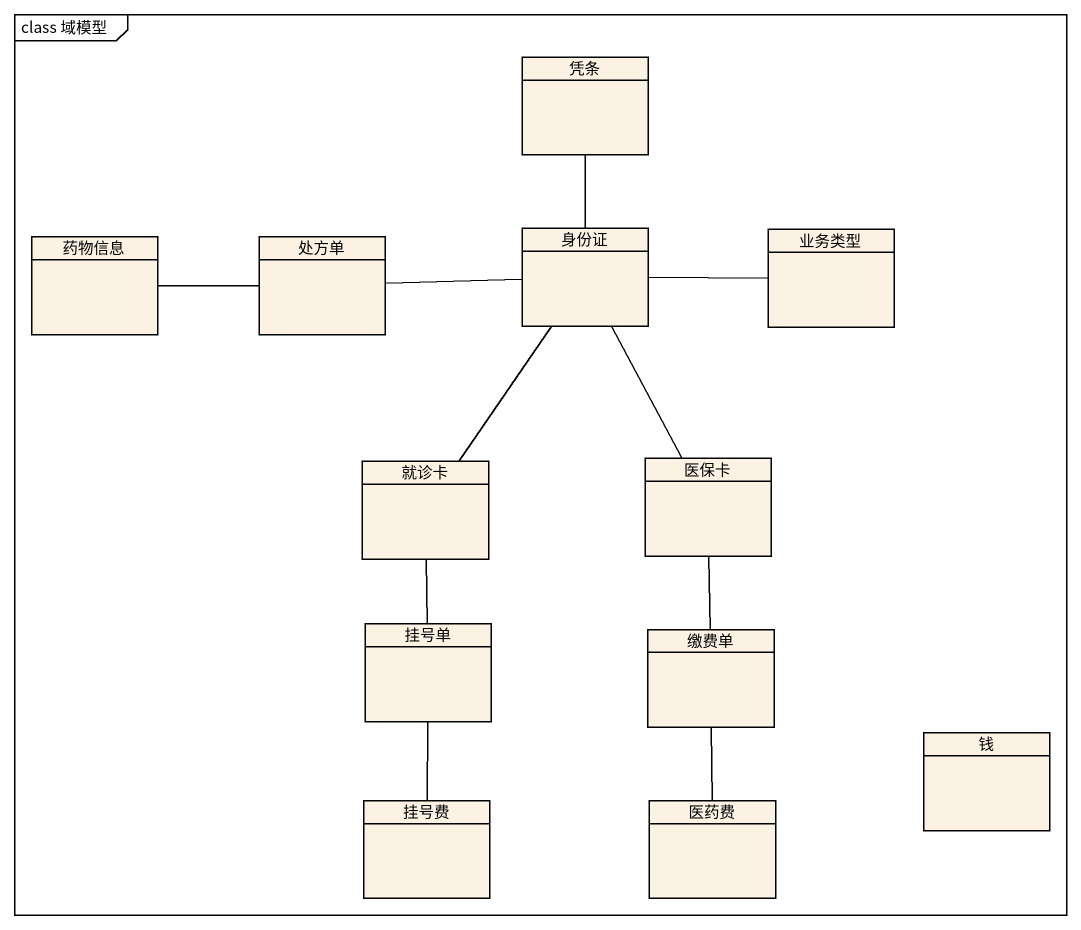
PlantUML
@startuml
mainframe class 域模型
hide circle
hide empty members
class 凭条
class 药物信息
class 处方单
class 身份证
class 业务类型
class 就诊卡
class 医保卡
class 挂号单
class 缴费单
class 钱
class 挂号费
class 医药费
处方单 -left- 药物信息
身份证 -up- 凭条
身份证 -left- 处方单
身份证 -right- 业务类型
身份证 -- 就诊卡
身份证 -- 医保卡
就诊卡 -- 挂号单
医保卡 -- 缴费单
挂号单 -- 挂号费
缴费单 -- 医药费
@enduml
